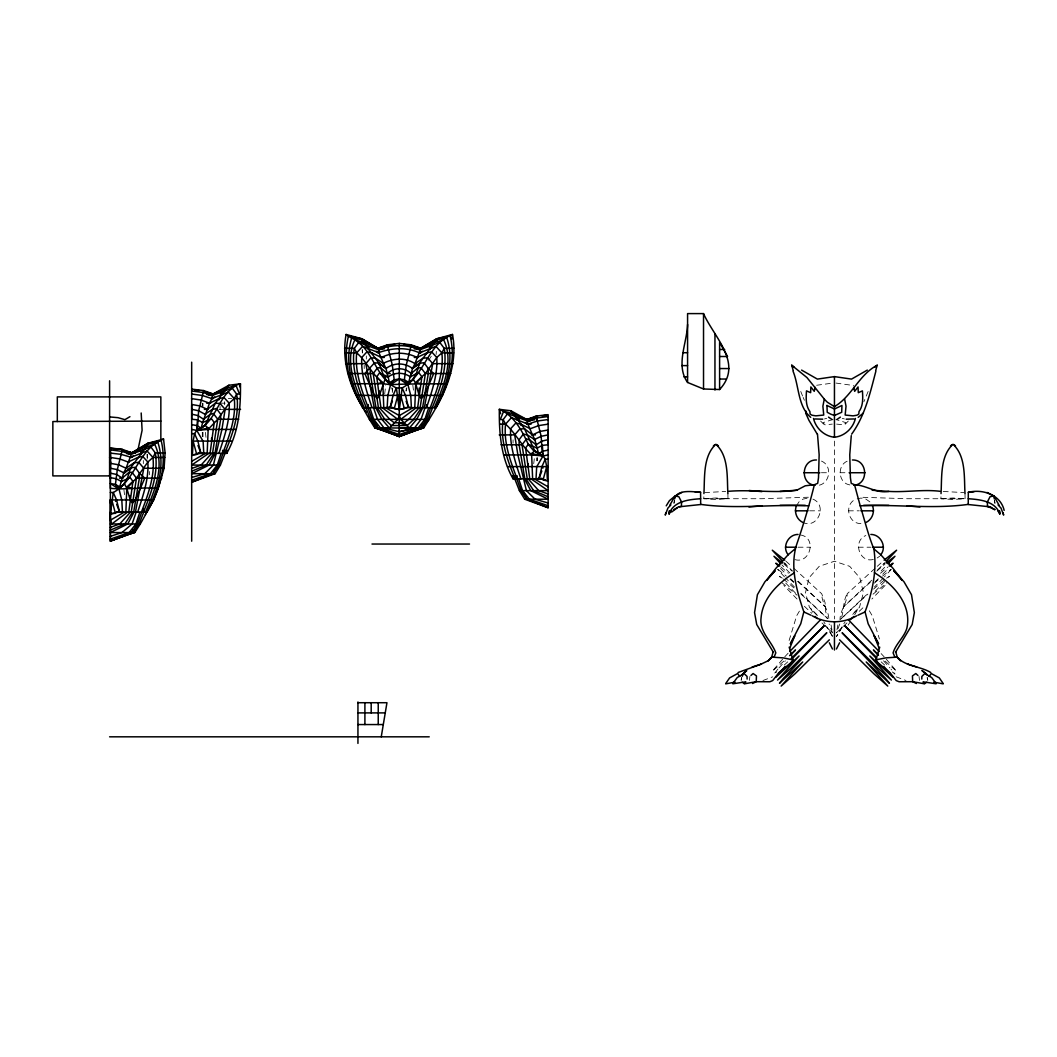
<?xml version="1.0" encoding="UTF-8"?>
<svg xmlns="http://www.w3.org/2000/svg" width="1057" height="1057" viewBox="0 0 1057 1057"><rect width="100%" height="100%" fill="white"/><g stroke="black" fill="none" stroke-linecap="round" stroke-linejoin="round"><path stroke-width="0.75" stroke-dasharray="5 3.75" d="M727.89 493.606L727.982 498.732L715.893 499.459L703.817 498.732L703.909 493.606M965.001 493.606L965.094 498.732L953.004 499.459L940.928 498.732L941.021 493.606M846.961 622.93L836.404 632.826L838.32 622.56M874.971 568.389L847.212 593.757C847.265 603.177 839.945 610.365 840.011 619.798L868.114 593.241M147.2 459.029L147.504 454.418M436.131 354.452L436.33 351.373M841.702 617.05C843.909 609.347 843.116 600.825 847.212 593.757M384.695 393.917L385.726 385.171M533.719 463.706L534.406 457.866M749.4 680.391L749.902 676.44M673.93 503.343L674.366 500.423M741.116 680.391L741.525 677.762M741.367 679.928L741.776 677.484M674.022 503.172L674.511 500.265M821.487 461.09C833.458 466.071 829.547 485.652 816.493 485.48M849.92 484.925C838.307 483.274 836.682 465.437 847.423 461.09M800.559 534.987C818.026 537.775 809.358 566.433 793.054 558.889M812.965 499.142C827.79 505.206 817.682 529.319 802.95 522.488M860.94 523.572C847.806 523.836 843.843 504.083 855.932 499.142M873.359 559.43C859.288 563.368 852.378 540.801 865.842 535.529M789.117 640.502L796.634 615.821L799.607 610.774M405.914 390.931L406.945 387.8M868.154 391.46L863.886 401.7M841.914 626.92L836.404 636.618L843.38 625.493M836.616 424.108L843.948 424.835L845.891 422.668L835.889 419.418M854.677 614.791L858.403 608.237L851.929 614.817M839.787 623.987L836.404 632.826M848.15 625.149L849.749 622.56M428.653 360.265L431.269 356.275M796.383 505.854L799.013 501.877L802.95 499.142L807.958 498.058M843.83 623.709L845.138 621.86M891.355 569.3L884.445 576.871M888.673 577.241L889.439 576.237L886.625 578.153M777.899 669.147L773.949 674.049L776.644 671.922M782.603 659.211L772.271 671.248L783.766 661.154M778.956 667.958L785.351 660.836M885.066 585.433L871.866 599.028M784.743 656.833L788.773 652.526M852.761 614.381L859.5 607.273L863.41 592.647L859.803 577.703L849.669 566.301L834.449 561.254L819.241 566.301L809.107 577.703L805.5 592.647L809.398 607.273L818.395 616.746M845.283 424.161L848.295 421.069M877.601 569.921L884.286 563.236M881.168 570.912L886.902 565.019M883.295 578.047L874.416 587.045M884.815 581.442L873.544 592.937M882.727 574.228L888.409 568.415M882.886 564.676L885.158 562.364M875.077 581.879L878.261 578.76M871.721 580.227L843.605 606.784L870.228 582.328M859.275 611.276L864.52 606.269M841.174 618.715L867.889 594.1M784.307 665.012L787.742 661.854M877.257 566.341L882.978 561.188M873.558 589.106L885.489 579.011M873.016 594.193L887.219 582.513M876.795 571.11L884.934 564.108M874.337 583.134L878.909 579.157M880.494 573.251L887.867 567.028M882.555 576.131L890.813 569.498M877.178 557.977L879.807 556.154M762.943 680.536L772.746 676.81M824.513 418.955L826.64 418.308M833.022 419.418L823.02 422.668L824.962 424.835L832.295 424.108M857.187 498.878L860.94 498.058L865.947 499.142L869.898 501.877M816.625 385.263L832.903 383.07M703.817 498.732L715.893 497.992L727.982 498.732M940.928 498.732L953.004 497.992L965.094 498.732M704.649 492.602L725.683 491.465M808.407 497.226L761.938 498.719L704.781 498.732M228.325 398.608L231.8 398.608M220.16 403.179L226.568 403.179M218.931 409.376L225.128 409.376M147.082 457.456L147.029 454.206M821.434 472.73L828.979 472.73M839.932 472.73L847.476 472.73M964.129 498.732L906.972 498.719L860.504 497.226M809.609 510.822L820.536 510.822M848.375 510.822L859.301 510.822M798.061 547.209L810.627 547.209M858.271 547.209L870.849 547.209M943.227 491.465L964.261 492.602M836.008 383.07L853.673 385.541M896.164 676.81L905.968 680.536M842.27 418.308L844.398 418.955M778.097 569.498L786.355 576.131M782.286 578.153L779.471 576.237L780.238 577.241M781.691 582.513L797.031 595.183M783.977 564.108L792.116 571.11M783.422 579.011L795.353 589.106M781.044 567.028L788.416 573.251M892.267 671.922L894.962 674.049L891.011 669.147M790.002 579.157L794.573 583.134M797.507 581.284L825.306 606.784L797.189 580.227M785.932 561.188L791.653 566.341M793.939 568.389L821.699 593.757L825.068 602.596L825.53 610.959L827.208 617.05M801.021 594.1L827.737 618.715L800.796 593.241M885.145 661.154L896.64 671.248L886.294 659.211M881.168 661.854L884.603 665.012M821.95 622.93L832.506 632.826L830.591 622.56M804.39 606.269L811.723 613.285M790.649 578.76L793.833 581.879M789.843 572.986L782.008 565.019M794.494 587.045L785.615 578.047M795.366 592.937L785.232 582.618M797.044 599.028L783.845 585.433M783.752 562.364L792.367 570.965M816.982 614.817L810.508 608.237L814.234 614.791M780.502 568.415L786.17 574.228M820.615 421.069L823.628 424.161M784.624 563.236L786.025 564.676M784.466 576.871L777.556 569.3M881.142 653.609L884.167 656.833M883.546 660.836L889.941 667.958M832.506 636.618L826.997 626.92M823.773 621.86L825.068 623.709M832.282 635.733L825.53 625.493M832.506 632.826L829.124 623.987M869.303 610.774L872.276 615.821L879.398 638.97M803.175 397.445L804.403 400.273M800.757 391.46L802.567 396.031M391.618 387.8L392.649 390.931M994.399 500.265L994.875 503.172M927.134 677.484L927.531 679.928M927.385 677.762L927.795 680.391M994.545 500.423L994.981 503.343M919.009 676.44L919.511 680.391M412.838 385.171L413.525 391.011M205.402 432.353L206.089 438.179M123.92 489.748L124.951 498.494M362.128 349.841L362.34 352.906M828.82 618.411C828.305 609.598 821.619 602.728 821.699 593.757M834.449 441.06L834.449 618.979M537.498 457.866L537.551 460.786M537.167 457.866L537.167 460.786M536.824 457.866L536.824 460.786M513.068 439.831L513.068 443.134M406.245 388.091L406.245 391.011M392.319 388.091L392.319 392.464M366.317 355.958L366.317 359.036M364.203 365.299L364.203 368.602M362.617 349.629L362.617 352.879M224.639 401.673L224.639 404.752M220.067 406.43L220.067 409.376M202.984 403.219L202.984 406.298M202.984 432.353L202.984 436.726M202.64 432.353L202.64 436.726M202.31 403.219L202.31 406.298L202.257 400.141M149.513 471.528L149.513 474.831M143.329 460.535L143.329 463.613M202.31 436.726L202.31 432.353L202.257 436.726"/><path stroke-width="1.5" d="M110.364 477.407L110.364 478.187L110.364 464.102L110.39 488.294C125.611 490.012 141.017 487.066 156.396 488.294L158.233 488.294L164.086 468.238L165.103 452.885L163.558 439.038L147.61 443.372L131.663 452.885L128.399 452.422M163.558 439.038C138.348 448.71 135.706 480.525 113.258 492.496L110.364 514.257L119.494 511.733L122.467 512.222L121.819 500.186L119.058 489.259L123.616 473.087L130.619 467.815L135.098 467.339L139.379 473.087L139.379 478.121L133.658 512.222M399.282 419.378L399.282 414.106M408.834 383.717L408.834 382.396L404.355 379.859L399.282 378.895L394.208 379.859L390.588 384.682L387.827 395.609L387.166 407.645L390.152 407.156L399.282 409.68L408.412 407.156L411.398 407.645L410.75 395.609L407.976 384.682L412.534 368.51L419.537 363.238L424.016 362.762L428.296 368.51L428.296 373.544L422.589 407.645M1004.15 510.386C1000.649 494.702 982.574 488.744 968.331 492.311L968.238 504.519L990.845 506.911M110.404 523.968L110.364 541.092L133.79 532.556L139.101 523.955L143.726 512.222M366.25 412.336C350.475 390.244 341.094 361.732 346.088 334.461C355.324 341.926 367.611 342.481 377.785 348.308L387.245 344.846L399.282 343.406L399.282 431.771L414.529 427.979L421.016 419.378L425.073 407.645M548.134 486.854L534.366 478.874L542.016 478.887L513.068 478.874C500.952 457.377 499.049 433.225 499.34 409.323C513.781 415.229 522.158 430.873 528.262 444.323L537.167 448.049L542.373 445.354L548.134 444.786L548.134 430.754M110.377 453.096L121 454.338L131.848 457.456M110.377 457.615L110.377 468.238L117.327 469.638L124.435 473.087L130.619 467.815L148.376 444.099L157.982 442.672C166.9 470.603 154.282 499.882 140.29 523.968M110.39 461.037L110.364 463.97L110.364 452.898L110.404 459.333M110.364 477.672L116.125 478.689L121.33 481.384L130.236 477.672L132.931 481.384L128.743 512.222M703.909 493.606C704.887 477.222 702.839 456.28 715.893 444.257C728.96 456.28 726.912 477.222 727.89 493.606M941.021 493.606C941.998 477.222 939.95 456.28 953.004 444.257C966.072 456.28 964.024 477.222 965.001 493.606M921.796 679.07L921.849 676.44L924.835 673.52L931.679 677.55L935.841 683.192M548.121 444.786L548.134 444.046M530.588 420.765L527.403 420.99L507.624 413.631L503.185 419.603L500.305 419.537L503.687 411.16L513.068 413.749L526.637 419.537L536.097 416.088L541.171 436.303L542.188 451.577L543.06 455.924L545.24 459.148L546.694 466.613L547.42 480.922L548.134 480.922M126.721 453.612L131.094 454.338L150.874 446.979L155.326 452.938C158.59 473.417 151.125 493.619 143.329 512.222L143.435 508.959M209.22 395.252L212.404 395.477L232.183 388.117L236.636 394.076C239.899 414.555 232.434 434.757 224.639 453.361L224.745 450.097M226.845 450.11L226.74 453.361L197.725 453.361M968.252 504.387C932.512 509.302 896.177 504.11 860.226 505.827L854.518 484.714L851.229 483.353L850.409 477.751L849.762 454.761L851.268 435.669M191.674 455.395L192.4 455.395L193.127 441.099L194.567 433.634L196.747 430.397L197.619 426.063L198.637 410.777L203.71 390.575L213.17 394.023L226.74 388.223L240.468 383.81C240.758 407.711 238.856 431.851 226.74 453.361L226.74 450.295M344.542 348.308L354.32 348.361L356.685 352.879C354.65 371.76 361.666 390.297 368.285 407.645L368.285 404.58M515.169 475.809L515.169 478.874C507.373 460.271 499.908 440.082 503.185 419.603L505.55 424.121C503.502 443.002 510.518 461.526 517.15 478.874L517.15 475.809M403.866 407.645L436.145 407.645C448.578 385.62 457.549 359.961 452.475 334.461L436.528 338.795L420.58 348.308L417.317 347.845M879.094 648.113L874.152 635.772L878.578 643.832L868.154 623.762L865.062 611.844C872.461 592.039 877.178 570 873.835 548.874C868.207 534.895 864.639 520.216 860.226 505.827M125.862 512.222L126.787 488.294L124.713 484.198L119.626 486.96M207.172 453.361L208.216 428.111L205.058 425.31L196.747 430.397L191.674 429.433M414.78 407.645L415.718 383.717L413.631 379.622L408.544 382.396M669.372 510.703L669.081 513.9L671.116 510.716M451.788 339.086L452.475 334.461C427.266 344.133 424.637 375.948 402.175 387.919L399.282 409.68L396.388 387.919C375.724 378.485 374.152 351.268 354.835 339.918C344.344 361.996 355.377 386.928 364.203 407.645M687.578 382.462L687.578 313.599L703.526 313.599C713.964 337.302 743.745 363.489 719.606 389.531L703.526 388.989L687.578 382.462C675.383 365.365 686.984 343.221 687.578 324.499M131.213 512.222L136.472 478.121L147.848 462.041L152.948 457.456L155.326 452.938L165.103 452.885M212.536 453.361L217.782 419.259L229.158 403.179L234.271 398.608L236.636 394.076L239.503 394.023L236.121 385.633C217.478 395.86 216.487 422.417 196.747 430.397L203.129 441.324L203.776 453.361L200.804 452.872L192.4 455.395M420.144 407.645L425.403 373.544L436.766 357.464L441.879 352.893L444.244 348.361L454.021 348.308M191.898 419.259L197.434 419.827L196.747 430.397L208.11 429.433L217.782 419.259L238.79 419.259M210.052 453.361L214.241 422.523L211.545 418.81L202.64 422.523L201.226 428.111L196.747 430.397L208.216 428.111L207.106 428.111L207.106 429.433L235.883 429.433M417.674 407.645L421.862 376.807L425.403 373.544L450.784 373.544M123.616 473.087L126.034 468.238L134.028 462.794L138.758 462.358L143.818 468.238L135.415 512.222M197.434 419.827L202.64 422.523L207.344 409.376L215.337 403.206L220.067 403.497L225.128 409.376L221.93 429.433L213.408 465.093L204.741 473.695L191.674 477.487M389.65 432.036L374.878 427.979C358.019 401.951 341.979 369.514 351.664 338.095L361.269 339.522L379.027 363.238L386.03 368.51C393.799 362.485 404.765 362.485 412.534 368.51L414.952 363.661L422.945 358.217L427.675 357.781L432.736 363.661L424.346 407.645M214.981 453.361L220.688 419.259L220.688 414.225L216.408 408.478L211.929 409.68L204.926 414.225L198.637 410.777L191.964 409.376M381.247 736.821L386.954 702.72L357.953 702.72L357.94 701.993L357.94 743.401M805.989 411.12L805.685 413.168L808.975 420.382L817.259 434.15M674.591 498.957C676.903 488.942 692.745 491.782 700.58 492.311L700.672 504.519L678.066 506.911M669.57 510.888L669.094 514.032C673.428 501.084 688.979 499.525 700.632 498.732M127.448 512.222L111.804 523.955L110.364 520.203L124.131 512.222L116.481 512.222L146.883 512.222C159.766 490.567 167.125 465.437 161.166 440.505L147.98 443.385L131.874 452.898L126.034 468.238L118.595 464.789L110.364 463.336M408.914 432.036L423.685 427.979C441.35 400.88 458.461 369.104 450.097 335.928L436.898 338.808L420.805 348.321L414.952 363.661C405.042 356.962 392.609 358.402 382.634 363.661M817.497 434.163L819.149 454.761L818.501 477.751L817.682 483.353L814.379 484.714C809.385 505.008 803.307 525.118 796.529 544.897C789.843 566.763 796.661 590.903 803.848 611.844L800.757 623.762L790.332 643.832L794.745 635.772L789.817 648.113M134.318 529.689L133.79 532.556L110.364 541.092L110.364 447.983L122.401 449.423L132.112 452.885L148.376 444.099L147.61 443.372M423.5 423.672L422.708 427.979L399.282 436.515L375.856 427.979L370.531 419.378L365.92 407.645M788.231 554.833C781.718 547.209 788.073 534.313 798.061 534.446M802.95 522.488C796.793 519.648 793.926 512.13 796.383 505.854M872.527 505.854C874.985 512.13 872.117 519.648 865.947 522.488M870.849 534.446C880.838 534.313 887.193 547.209 880.679 554.833M815.238 485.229C799.845 484.516 801.074 459.438 816.493 459.98M852.418 459.98C867.837 459.438 869.065 484.516 853.673 485.229M879.728 647.175L875.989 659.832L877.971 662.713L890.073 672.728L896.244 680.589L899.071 681.752L912.667 681.699L924.637 683.839L923.408 682.518M138.057 449.463L142.1 430.318L141.189 412.996M542.373 445.354L543.06 455.924L536.679 466.85L536.031 478.874L539.017 478.398L541.937 466.613L545.24 459.148L548.134 459.148M875.883 371.152C870.149 392.9 865.088 415.599 851.651 434.15M127.131 479.112L130.619 467.815L130.619 469.176M416.062 374.535L419.537 363.238L434.361 342.508L437.294 339.522L446.9 338.095C454.669 361.52 446.213 386.347 435.801 407.645M665.818 512.883L665.249 515.089L667.905 508.073L670.851 504.955M815.251 387.377L814.234 391.315L810.851 386.941L810.64 392.675L806.491 390.879C806.029 397.815 805.566 405.584 809.887 411.53L810.111 414.106L811.987 415.229L815.832 415.85L823.733 415.057L822.888 406.179L824.288 399.11L806.953 377.56L791.693 365.22L794.058 367.123M397.828 395.384L394.208 408.795L404.355 408.795L400.735 395.384M546.694 466.613L543.06 480.023L547.42 480.922M745.502 682.518L744.273 683.839L756.231 681.699L769.84 681.752L772.667 680.589L778.837 672.728L790.927 662.713L792.922 659.832L783.211 657.89L771.901 657.137L768.267 660.784L771.663 657.11L773.209 651.733M875.764 370.294L877.218 365.22L874.852 367.123M200.936 428.111L205.058 425.31L215.337 403.206L228.92 385.237L240.468 383.81L239.609 386.77M389.729 383.717L386.03 368.51L379.027 363.238L374.548 362.762L364.85 373.544L374.284 395.384L377.336 398.489L379.397 395.384L384.933 379.622L389.729 382.383L390.588 384.682C408.742 383.691 426.962 384.008 445.314 383.717L447.151 383.717M855.404 418.466C853.105 428.27 844.583 436.224 834.449 437.228C824.328 436.224 815.806 428.27 813.507 418.466M139.841 512.222L135.93 523.955L129.139 532.556L110.364 539.096M221.151 453.361L217.24 465.093L210.449 473.695L191.674 480.235M428.759 407.645L424.848 419.378L418.07 427.979L399.282 434.519L380.494 427.979L373.716 419.378L369.805 407.645M136.142 512.222L132.099 523.955L121.978 532.556L110.364 536.348M137.635 512.222C142.906 496.116 148.971 479.178 147.848 462.041L142.629 456.32L137.582 457.589L128.161 462.041L119.718 458.91L110.364 457.456L110.364 448.366L122.401 449.423L117.327 469.638L115.438 484.436L119.058 489.259L123.748 484.172L127.131 478.411M218.944 453.361C224.216 437.254 230.281 420.316 229.158 403.179L223.939 397.458L218.891 398.727L209.471 403.179L207.344 409.376L199.905 405.928L191.674 404.474M141.717 512.222L137.463 523.955L131.795 532.556L110.364 541.092M223.04 453.361L218.786 465.093L213.104 473.695L191.674 482.23L215.1 473.695L220.411 465.093L225.035 453.361M430.648 407.645L426.394 419.378L420.712 427.979L399.282 436.515L375.856 427.979L375.327 425.112M392.424 401.25L390.152 407.156L393.085 395.384L396.388 387.919L402.175 387.919L405.478 395.384L408.412 407.156L406.139 401.25M545.597 480.023L539.017 478.398L541.845 471.012M380.494 427.979L389.372 427.979L397.828 419.378L399.282 415.626L413.049 407.645M145.311 514.561L153.688 499.961L158.233 488.294M432.643 407.645L428.032 419.378L422.708 427.979L399.282 436.515L377.851 427.979L372.17 419.378L367.915 407.645M141.347 512.222C147.98 494.874 154.996 476.337 152.948 457.456L147.029 450.943L130.592 457.456L133.42 455.844M430.278 407.645C436.898 390.297 443.914 371.773 441.879 352.893L435.946 346.366L419.51 352.893C406.165 346.656 391.182 348.044 377.785 352.879M773.962 657.375L775.825 652.882C771.478 640.806 759.124 631.994 761.066 617.764C762.731 597.747 778.454 582.922 794.481 572.709M432.247 407.645C440.042 389.042 447.521 368.84 444.244 348.361L439.791 342.402L420.012 349.761L414.185 348.797M742.291 676.282L743.824 672.662M131.795 532.556L133.037 529.689M213.104 473.695L214.967 469.387M420.712 427.979L421.954 425.112M145.43 512.222C154.269 491.505 165.288 466.573 154.811 444.495L145.43 447.085L131.663 452.885M434.361 407.645C443.187 386.928 454.219 361.996 443.729 339.918L434.361 342.508L420.778 348.308L416.471 347.436M877.218 365.22C858.945 374.627 851.823 396.52 834.449 406.615L827.34 402.228L824.288 399.11M191.687 419.259L191.674 405.227M839.575 642.788L836.444 649.011M895.49 652.341L912.178 624.502L914.358 612.637L911.504 594.695L904.012 581.826L893.826 570.754L902.163 580.174L892.888 568.217L880.798 554.78L873.835 548.874M725.683 683.853L735.051 682.161M133.975 512.222L127.738 523.955L110.364 532.556L134.768 532.556L140.304 523.955L110.364 523.955L110.364 499.961L153.688 499.961M215.284 453.361L209.061 465.093L191.674 473.695L215.1 473.695M422.892 407.645L416.669 419.378L409.429 427.993L389.372 427.979L381.894 419.378L375.671 407.645M669.689 505.431L675.027 496.024L681.884 492.456M351.413 383.717L382.845 383.717L390.588 384.682L399.282 378.895L407.976 384.682L412.666 379.595L416.062 373.834L419.167 373.095L421.862 376.807L415.718 383.717L419.167 395.384L421.228 398.489L424.28 395.384L433.714 373.544L428.296 368.51M666.227 505.841L669.425 500.661L675.027 496.024L678.845 496.684L681.567 502.009L681.421 506.382L679.189 506.726M132.521 512.222L124.845 523.955L110.364 530.125M213.831 453.361L206.155 465.093L191.674 471.263M421.439 407.645L413.763 419.378L407.249 425.548L391.315 425.548L384.801 419.378L377.124 407.645M936.119 683.787L923.091 681.844M725.855 683.324L729.607 677.92L737.641 673.52L739.768 676.44M115.517 501.401L116.561 499.961L113.258 492.496L110.364 492.496M380.89 407.645L376.702 376.807L379.397 373.095L388.315 376.807C394.816 372.143 403.748 372.143 410.248 376.807L416.062 373.834M929.143 676.44L931.27 673.52L939.303 677.92L943.055 683.324M733.069 683.192L737.231 677.55L744.075 673.52L747.061 676.44L747.114 679.07M378.419 407.645L373.174 373.544L377.679 367.651L381.048 368.127L387.351 373.544C393.997 367.202 404.567 367.202 411.213 373.544L411.953 373.544M527.284 478.874L522.026 444.786L526.531 438.893L529.901 440.082L536.216 444.786L538.581 453.625L543.06 455.924L548.134 454.946M226.859 387.668L228.92 385.237L212.972 394.023L203.79 391.394M374.218 407.645L365.828 363.661L370.888 357.781L375.618 358.217L383.612 363.661L386.03 368.51M548.134 503.013L535.067 499.208L526.399 490.62L517.89 454.946L514.68 434.889L519.753 429.01L524.483 428.732L532.477 434.889L534.895 439.738L536.216 444.786L535.476 444.786M110.404 462.675L109.637 462.054L110.496 462.054M863.225 413.168L858.178 417.343M161.866 478.121L136.472 478.121L126.787 488.294L130.236 499.961L132.31 503.066L135.362 499.961L144.796 478.121L139.379 473.087M785.14 666.412L775.864 677.26L799.105 655.961L777.556 680.061L791.349 667.865L826.799 632.747L783.422 678.369L779.471 683.271L802.712 661.973L781.149 686.072L794.943 673.877L829.335 639.815M130.341 512.222L119.771 523.955L110.364 527.351M211.651 453.361L201.081 465.093L191.674 468.489M419.272 407.645L408.689 419.378L404.355 422.774L399.282 422.787L399.282 425.535M344.899 352.879L356.685 352.879L362.617 346.366L379.053 352.879L383.612 363.661M435.088 341.953L437.294 339.522L436.528 338.795M499.935 424.121L505.55 424.121L511.482 417.594L527.905 424.121L532.477 434.889L539.902 431.441L548.134 430.001M803.782 611.911L810.917 615.2M890.351 566.314L893.033 563.209L889.096 565.997M789.79 651.456L820.642 619.653M792.38 658.537L824.249 625.665L791.283 658.445M790.464 655.34L795.511 649.963L789.605 655.631M888.052 563.843L894.962 556.273L886.149 563.09M886.294 561.201L896.6 550.208L884.114 560.157M110.536 457.985L109.598 457.483L110.523 457.456M427.015 421.532L429.208 419.391L369.342 419.378L371.549 421.532M850.396 619.693L853.845 616.442M132.931 481.384L126.906 486.96L131.94 488.294M421.862 376.807L415.824 382.396L420.871 383.717M750.959 675.463L753.099 673.52L756.468 675.912L756.231 681.699L752.544 683.496M713.383 445.962L714.492 444.957M950.494 445.962L951.604 444.957M671.605 512.064L677.497 507.651M411.213 373.544L417.515 368.127L420.884 367.664L425.403 373.544M795.075 548.874L788.112 554.78L776.01 568.217L766.748 580.174L775.085 570.754L764.898 581.826L757.407 594.695L754.553 612.637L756.72 624.502L773.42 652.341M742.146 674.551L746.757 670.64L744.59 672.278M373.504 407.645L377.547 419.378L384.061 427.979L399.282 431.785L414.529 427.979L409.429 427.993L400.735 419.378L416.366 407.645M191.925 414.225L197.936 415.573L203.591 419.259L209.907 414.569L213.276 413.379L217.782 419.259M110.39 468.238L110.232 468.449M208.757 453.361L191.674 465.093L220.411 465.093M836.84 419.55L840.368 417.132M536.216 444.786L541.871 441.099L548.134 439.686M129.932 416.683L124.911 419.655L118.067 417.687L109.598 416.92M191.674 461.341L205.441 453.361L197.791 453.361M214.73 396.983L211.902 398.608L209.471 403.179L201.028 400.048L191.502 398.608M220.398 393.759L224.639 391.341M140.502 451.815L143.329 450.203M422.351 351.268L419.51 352.893L420.778 352.893M429.419 347.238L432.247 345.626M500.648 413.763L499.34 409.323L510.888 410.75L524.483 428.732L534.75 450.837L538.581 453.625L543.06 451.101L548.134 450.137M673.811 509.606L677.193 507.717M534.062 439.738L541.171 436.303L548.134 434.889M437.294 339.522L421.03 348.308L411.662 345.679M780.079 491.426L796.78 490.223L805.289 485.784L814.392 484.714M867.321 370.095L851.532 379.106L834.449 376.609L817.378 379.106L801.589 370.095M738.169 672.477L761.463 664.047L752.122 667.007M404.712 433.793L399.282 436.515L393.851 433.806L399.282 436.515L399.282 429.961M924.558 683.364L926.844 682.254M426.552 404.58L426.552 407.645C431.824 391.539 437.902 374.601 436.766 357.464L431.547 351.743L426.513 353.012L417.092 357.464C405.888 351.836 392.675 351.836 381.471 357.464L372.051 353.012L367.017 351.743L361.798 357.464C360.662 374.601 366.739 391.539 372.011 407.645M760.604 664.325L768.465 660.612L771.663 657.11M865.128 611.911L857.993 615.2M222.657 450.295L222.657 453.361C229.29 436.012 236.306 417.489 234.271 398.608L228.338 392.081L211.902 398.608L202.31 395.477L191.674 394.023M856.698 615.782C842.839 623.749 826.072 623.749 812.212 615.782M414.648 429.961L418.968 428.468M525.078 422.509L527.905 424.121L537.498 420.99L548.134 419.537M366.317 407.645C358.521 389.042 351.056 368.84 354.32 348.361L358.772 342.402L378.551 349.761C391.777 344.238 406.786 344.252 420.012 349.761M548.134 416.55L536.824 417.991L527.403 420.99L526.637 419.537L537.551 416.471L536.097 416.088L548.134 414.635L548.134 507.743L524.708 499.208L519.397 490.62L514.772 478.874M410.09 345.229L411.318 344.859L420.778 348.308M386.902 345.679L377.534 348.308L361.269 339.522L362.036 338.795L377.983 348.308L381.247 347.845M122.942 535.807L134.768 532.556M377.693 383.717L382.74 382.383C371.76 374.522 366.805 361.507 356.685 352.879M875.989 659.832L885.7 657.89L897.248 657.11L900.643 660.784L897.01 657.137C905.717 666.61 920.079 666.108 930.741 672.477M362.419 407.645L362.776 407.645C349.88 386.003 342.521 360.873 348.466 335.928L361.666 338.808L377.772 348.321L380.652 347.727M377.785 348.308L378.551 349.761L384.378 348.797M534.697 419.788L527.403 420.99L527.905 424.121M542.096 415.85L546.628 415.229M390.02 345.031L394.644 344.41M853.977 418.955L846.208 419.193M808.684 505.827C772.733 504.11 736.399 509.302 700.659 504.387M761.938 505.854L748.924 506.964M822.703 419.193L814.934 418.955M745.819 681.844L732.792 683.787M968.331 492.311L973.959 491.782M796.78 490.223C774.16 493.408 751.553 489.404 728.92 491.28M919.986 506.964L906.972 505.854M548.134 466.613L507.545 466.613M442.619 395.384L355.945 395.384M805.302 505.378L780.079 505.352M453.004 363.661L432.736 363.661M505.55 424.121C515.631 433.238 521.563 445.763 531.711 454.946L543.06 455.924L534.75 450.837L531.592 453.625L532.636 478.874M164.086 468.238L143.818 468.238M888.831 505.352L863.609 505.378M453.664 352.893L441.879 352.893M110.126 475.901L52.85 475.901L52.85 421.545L160.849 421.082M164.747 457.456L152.948 457.456M719.606 349.471L724.679 349.471M683.232 352.708L687.578 352.708M719.606 356.513L727.573 356.513L719.606 342.428L719.606 389.531M380.375 357.464L384.299 357.464M414.278 357.464L418.189 357.464M365.828 363.661L345.56 363.661M414.952 363.661L415.93 363.661M681.791 365.603L687.578 365.603M412.534 368.51L419.537 363.238L419.537 364.599M719.606 368.549L729.079 368.549M373.174 373.544L347.779 373.544M386.611 373.544L390.192 373.544M384.642 376.807L388.751 376.807M409.812 376.807L410.935 376.807M683.958 376.9L687.578 376.9M719.606 379.04L726.119 379.04M390.02 382.383L394.208 379.859L392.319 365.061L387.245 344.846L388.474 345.229M212.972 394.023L211.902 398.608L213.157 398.608M234.271 398.608L239.873 398.608M206.657 403.179L210.581 403.179M362.762 407.645L393.23 407.645L385.514 407.645L399.282 415.626L400.735 419.378M204.371 409.376L208.308 409.376M225.128 409.376L240.56 409.376M204.926 414.225L205.745 414.225M203.591 419.259L204.345 419.259M202.204 422.523L203.327 422.523M404.355 422.774L394.208 422.787L389.874 419.378L379.291 407.645M526.65 424.121L531.103 424.121M548.306 424.121L538.779 425.575L530.337 428.706L520.916 424.24L515.882 422.985L510.663 428.706C509.527 445.843 515.591 462.781 520.863 478.874M414.529 427.979L411.477 427.979L423.685 427.979M374.878 427.979L381.326 427.979M191.674 433.634L194.567 433.634L197.87 441.099L200.804 452.872L197.963 445.499M499.248 434.889L514.68 434.889M531.499 434.889L535.45 434.889M191.674 441.099L232.263 441.099M501.031 444.786L522.026 444.786M536.48 448.049L537.603 448.049M128.28 452.885L135.362 452.885M194.211 454.51L196.747 454.51L193.127 441.099M503.925 454.946L532.702 454.946L532.702 453.625L531.592 453.625L543.06 455.924L533.785 450.85L528.262 444.323L525.567 448.049L529.755 478.874M128.161 462.041L129.271 462.041M126.034 468.238L126.999 468.238M803.822 472.73L819.783 472.73M849.128 472.73L865.088 472.73M109.822 473.087L116.627 474.434L122.282 478.121L128.597 472.704L131.966 472.228L136.472 478.121M119.454 478.121L123.022 478.121M539.017 478.398L542.056 478.398M120.894 481.384L122.017 481.384M519.397 490.62L548.134 490.62L531.05 478.874M524.708 499.208L548.134 499.208L530.759 490.62L524.523 478.874M795.379 510.822L807.958 510.822M860.94 510.822L873.518 510.822M110.364 512.222L110.404 520.771M110.364 513.372L115.438 513.372L111.804 499.961M371.998 544.038L469.519 544.038M785.483 547.209L796.41 547.209M872.501 547.209L883.427 547.209M357.94 712.894L385.171 712.894M357.94 724.56L382.938 724.56M109.598 736.821L429.234 736.821M399.282 427.979L409.429 427.993M939.99 491.28C922.893 489.246 905.941 492.443 888.831 491.399C876.121 493.659 866.555 485.242 854.518 484.714M749.096 490.488L761.938 491.611M872.131 490.223L888.831 491.426M694.938 491.769L700.58 492.311M968.278 498.732C979.918 499.525 995.483 501.084 999.816 514.032L999.539 510.703M933.859 682.161L943.227 683.853M399.282 343.406L411.318 344.859L406.245 365.061L404.355 379.859L407.976 384.682M191.674 389.121L203.71 390.575M191.674 391.024L202.984 392.477L212.404 395.477L206.577 394.512M110.364 449.886L121.674 451.339L131.094 454.338M403.919 344.41L408.557 345.031M194.699 389.914L199.231 390.535M999.222 505.431L993.884 496.024L990.065 496.684L987.344 502.009L987.489 506.382L989.722 506.726M191.674 424.61L196.747 425.575L201.226 428.111M128.994 452.317L131.874 452.898M534.895 439.738L527.879 435.207L523.4 434.004L519.119 439.738L519.119 444.786L524.84 478.874M346.088 334.461L362.036 338.795M122.731 450.256L132.112 452.885M987.489 506.382L995.099 509.606M916.789 667.007L907.448 664.047L908.293 664.325M379.595 428.468L383.916 429.961M399.282 422.787L407.249 425.548M548.134 505.748L529.359 499.208L522.568 490.62L518.657 478.874M548.134 494.002L538.726 490.62L528.156 478.874M516.781 478.874L521.035 490.62L526.703 499.208L548.134 507.743M548.134 496.777L533.653 490.62L525.976 478.874M742.054 682.254L744.353 683.364M916.366 683.496L912.667 681.699L912.442 675.912L915.811 673.52L917.938 675.463M987.027 492.456L993.884 496.024L994.32 498.957M526.835 419.537L510.888 410.75L512.962 413.181M515.169 416.854L519.41 419.285M366.317 345.626L369.144 347.238M376.213 351.268L379.053 352.879L378.551 349.761M874.43 572.709C893.35 584.283 912.204 604.498 906.814 628.426C903.973 637.609 895.821 643.713 893.086 652.882L894.949 657.375M991.413 507.651L994.558 509.685M119.058 489.259L110.364 483.472L115.438 484.436L119.917 486.96L119.917 488.294M828.529 417.132L832.07 419.55M810.732 417.343C797.824 406.628 799.118 385.937 793.027 371.152M382.198 407.645L397.828 419.378M779.815 565.997L775.864 563.209L778.56 566.314M782.761 563.09L773.949 556.273L780.859 563.843M784.796 560.157L772.297 550.208L782.616 561.201M926.764 674.551L922.153 670.64L926.764 674.551L925.086 672.662M954.418 444.957L955.528 445.962M717.307 444.957L718.416 445.962M815.066 616.442L817.365 618.609M878.129 654.494L873.399 649.963L878.446 655.34M876.438 657.309L844.662 625.665L876.53 658.537M110.192 457.985L110.364 457.007M839.575 639.815L873.967 673.877L887.761 686.072L866.198 661.973L889.439 683.271L885.489 678.369L842.112 632.747L877.561 667.865L891.355 680.061L869.805 655.961L893.033 677.26L883.771 666.412M848.256 619.653L879.12 651.456M998.059 504.955L1001.005 508.073L1003.648 515.089L1003.093 512.883M379.027 364.599L379.027 363.238C381.96 370.901 383.665 379.331 390.588 384.682M376.702 376.807L382.845 383.717L383.783 407.645M541.937 466.613L542.981 468.066M997.795 510.716L999.83 513.9L999.341 510.888M832.454 649.011L829.335 642.788M524.219 493.474L526.703 499.208M375.367 422.245L377.851 427.979M116.653 504.361L119.494 511.733L116.561 499.961M792.922 659.832L789.183 647.175M791.693 365.22L793.146 370.294M895.702 651.733L897.248 657.11M844.622 399.11L846.023 406.179L845.164 415.057L853.078 415.85L856.923 415.229L858.799 414.106L859.024 411.53C863.344 405.584 862.882 397.815 862.42 390.879L858.271 392.675L858.059 386.941L854.677 391.315L853.66 387.377M375.975 407.645L370.267 373.544L370.267 368.51M515.063 475.624L515.169 478.874M512.962 475.637L513.068 478.874L513.068 475.809M834.449 376.609L834.449 437.228M834.449 622.309L834.449 650.015M714.955 334.21L714.955 390.02M703.526 313.599L703.526 388.989M536.824 417.991L536.824 419.537M531.367 445.076L531.367 445.777M528.262 463.706L528.262 466.613M520.916 424.24L520.916 425.403M517.203 419.563L517.203 420.25M430.225 348.334L430.225 349.523M426.513 353.012L426.513 353.672M419.167 388.091L419.167 395.384M417.515 368.127L417.515 369.474M382.502 373.834L382.502 374.535M379.397 391.011L379.397 395.384M378.234 702.72L378.234 724.56M372.051 353.012L372.051 353.672M371.192 702.72L371.192 712.894M368.338 348.334L368.338 349.523M364.903 702.72L364.903 724.56M224.639 450.295L224.639 453.361M222.604 394.05L222.604 394.723M218.891 398.727L218.891 399.89M211.929 409.68L211.929 410.79M211.545 438.179L211.545 441.099M208.44 419.563L208.44 420.25M191.674 362.168L191.674 541.197M160.849 440.333L160.849 396.89L57.316 396.89L57.316 421.545M143.329 509.157L143.329 512.222M141.294 452.911L141.294 454.1M137.582 457.589L137.582 458.249M130.236 495.588L130.236 499.961M109.598 380.811L109.598 476.482M826.957 405.465L827.221 412.296L830.749 414.159L834.449 415.48L841.689 412.296L841.94 405.465L834.449 408.993L826.957 405.465M110.404 499.961L110.377 503.013L110.364 499.961M387.1 427.979L384.061 427.979L387.1 427.979M110.404 458.157L109.598 457.47L110.364 458.157"/></g></svg>
